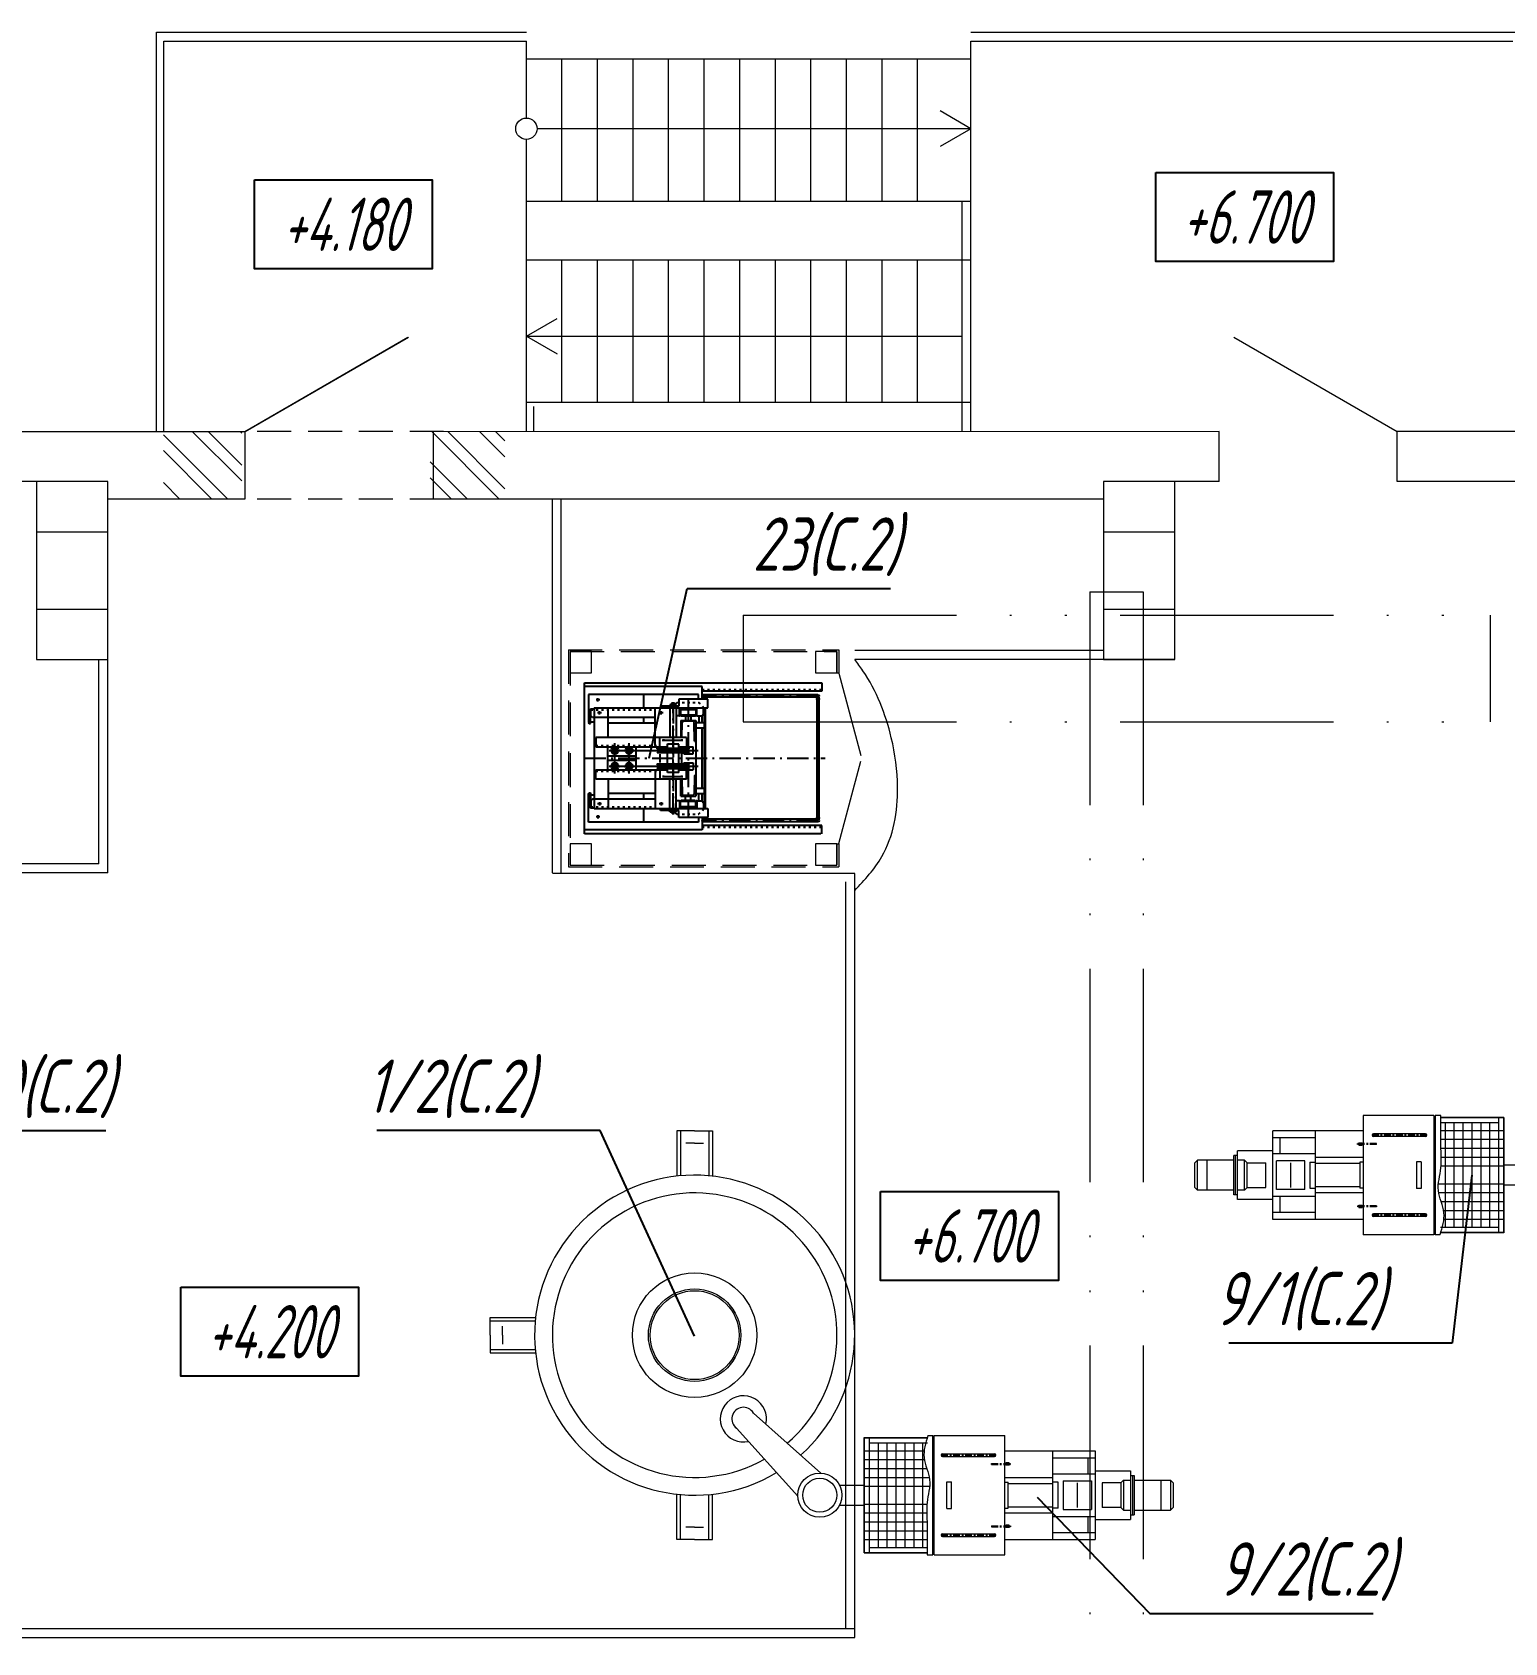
# Model space of a CAD drawing. Header units: millimetres. Extents: x -14296 to 10264, y -13087 to -5602.
# Drawn here: x -1601.6 to -1518.8, y -12897.2 to -12806.6 of the extents above; entities that cross this region are included whole.
import ezdxf
from ezdxf import colors
from ezdxf.entities.mleader import LeaderData, LeaderLine
from ezdxf.math import Vec2, Vec3

# ---------------------------------------------------------------- set-up
doc = ezdxf.new("R2010")
doc.units = ezdxf.units.MM
for name, pattern in [('ACAD_ISO03W100', [30, 12, -18]), ('ACAD_ISO10W100', [18, 12, -3, 0, -3]), ('ACAD_ISO12W100', [21, 12, -3, 0, -3, 0, -3]), ('CENTER2', [1.125, 0.75, -0.125, 0.125, -0.125]), ('HIDDEN', [9.525, 6.35, -3.175]), ('HIDDEN2', [4.7625, 3.175, -1.5875])]:
    doc.linetypes.add(name, pattern=pattern)
for name, color, linetype, lineweight in [('1', 4, 'Continuous', 15), ('Линия выноска', 137, 'Continuous', 25), ('Рамка тонкая', 5, 'Continuous', 25), ('Строительный', 251, 'Continuous', 13), ('Текст', 7, 'Continuous', 20), ('Технологическое', 156, 'Continuous', 18)]:
    doc.layers.add(name, color=color, linetype=linetype, lineweight=lineweight)
doc.layers.add('ТХ', color=7, linetype='Continuous')
doc.styles.add('Simplex', font='simplex.shx', dxfattribs={"width": 0.7, "oblique": 15})
doc.linetypes.add('зигзаг', pattern='A,0.00254,-5.08,[131,ltypeshp.shx,S=5.08,R=0,X=-5.08,Y=0],-10.16,[131,ltypeshp.shx,S=5.08,R=180,X=5.08,Y=0],-5.08', length=20.32254)
doc.linetypes.add('ограждение1', pattern='A,0.25,-0.1,[133,ltypeshp.shx,S=0.1,R=0,X=-0.1,Y=0],-0.1,1', length=1.45)

# ---------------------------------------------------------------- blocks, each defined once
blk = doc.blocks.new('A$C20C63205')
at = {"layer": 'ТХ', "color": 3, "ltscale": 0.6}
for p, q in [((-20.826, 8.76), (-20.826, 8.3)), ((-20.826, 8.3), (-14.095, 8.3)), ((-20.772, 8.76), (-7.484, 8.76)), ((-14.095, 7.842), (-14.095, 8.548)), ((-14.095, 8.548), (-7.484, 8.548)), ((-7.484, 8.76), (-7.484, 0.275)), ((-20.684, 7.862), (-20.684, 1.172)), ((-20.614, 8.087), (-14.166, 8.087)), ((-20.614, 7.947), (-14.166, 7.947)), ((-20.543, 1.172), (-20.543, 7.862)), ((-14.429, 7.842), (-12.785, 7.842)), ((-14.429, 7.347), (-14.429, 7.842)), ((-8.031, 7.347), (-14.429, 7.347)), ((-14.288, 7.347), (-14.288, 1.687)), ((-14.236, 7.347), (-14.236, 1.687)), ((-14.182, 7.013), (-14.182, 7.347)), ((-13.895, 7.842), (-13.895, 8.104)), ((-13.895, 8.104), (-7.713, 8.104)), ((-13.797, 6.908), (-13.797, 7.347)), ((-13.709, 7.295), (-13.741, 7.241)), ((-13.709, 7.295), (-12.921, 7.295)), ((-13.527, 7.241), (-13.527, 7.295)), ((-13.103, 7.241), (-13.103, 7.295)), ((-12.921, 7.295), (-12.89, 7.241)), ((-12.833, 6.908), (-12.833, 7.347)), ((-12.785, 7.842), (-12.785, 7.453)), ((-12.785, 7.453), (-11.76, 7.453)), ((-12.576, 7.518), (-12.688, 7.658)), ((-12.643, 7.453), (-12.643, 7.518)), ((-12.643, 7.518), (-12.293, 7.518)), ((-12.643, 7.347), (-12.643, 5.684)), ((-12.576, 7.591), (-12.361, 7.591)), ((-12.576, 7.591), (-12.576, 7.518)), ((-12.361, 7.591), (-12.361, 7.518)), ((-12.293, 7.518), (-12.293, 7.453)), ((-12.293, 7.347), (-12.293, 5.684)), ((-11.76, 7.453), (-11.76, 7.347)), ((-11.463, 5.241), (-11.463, 7.347)), ((-10.804, 7.347), (-10.804, 8.104)), ((-8.827, 5.684), (-8.827, 7.347)), ((-8.359, 7.803), (-8.142, 7.803)), ((-8.353, 7.803), (-8.135, 7.803)), ((-8.244, 7.721), (-8.244, 7.91)), ((-8.244, 7.709), (-8.244, 7.897)), ((-8.031, 1.687), (-8.031, 7.347)), ((-7.819, 7.307), (-8.031, 7.307)), ((-7.819, 6.467), (-7.819, 7.307)), ((-7.751, 7.256), (-7.819, 7.256)), ((-7.751, 6.467), (-7.751, 7.256)), ((-7.713, 8.104), (-7.713, 6.533)), ((-14.236, 6.514), (-13.739, 6.514)), ((-14.077, 6.908), (-14.182, 7.013)), ((-14.077, 6.514), (-14.077, 6.908)), ((-13.797, 6.908), (-14.077, 6.908)), ((-13.914, 6.908), (-13.914, 6.514)), ((-13.797, 6.908), (-13.758, 6.908)), ((-13.758, 6.908), (-13.741, 6.941)), ((-13.741, 7.241), (-13.741, 6.941)), ((-13.741, 7.241), (-12.89, 7.241)), ((-13.709, 6.887), (-13.741, 6.941)), ((-13.741, 6.941), (-12.89, 6.941)), ((-13.739, 2.396), (-13.739, 6.639)), ((-12.911, 6.639), (-13.739, 6.639)), ((-13.709, 6.887), (-12.921, 6.887)), ((-13.672, 5.478), (-13.649, 6.54)), ((-13.649, 6.54), (-13.597, 6.604)), ((-13.597, 6.604), (-13.033, 6.604)), ((-13.458, 6.887), (-13.458, 6.639)), ((-13.173, 6.887), (-13.173, 6.639)), ((-12.982, 6.54), (-13.033, 6.604)), ((-12.963, 5.684), (-12.982, 6.54)), ((-12.921, 6.887), (-12.89, 6.941)), ((-12.911, 6.639), (-12.911, 5.684)), ((-12.89, 7.241), (-12.89, 6.941)), ((-12.873, 6.908), (-12.89, 6.941)), ((-12.833, 6.908), (-12.873, 6.908)), ((-12.833, 6.908), (-12.643, 6.908)), ((-11.902, 7.068), (-11.685, 7.068)), ((-11.793, 6.974), (-11.793, 7.163)), ((-11.463, 6.815), (-7.937, 6.815)), ((-11.463, 6.497), (-8.827, 6.497)), ((-10.804, 6.497), (-10.804, 6.815)), ((-8.443, 7.077), (-8.225, 7.077)), ((-8.334, 6.983), (-8.334, 7.171)), ((-7.819, 6.562), (-8.031, 6.562)), ((-7.937, 6.815), (-7.836, 6.915)), ((-7.836, 6.915), (-7.836, 7.238)), ((-7.751, 6.467), (-7.819, 6.467)), ((-7.713, 6.533), (-7.751, 6.467)), ((-14.236, 6.213), (-13.739, 6.213)), ((-14.077, 2.821), (-14.077, 6.213)), ((-13.672, 5.478), (-13.739, 5.46)), ((-13.228, 5.684), (-8.119, 5.684)), ((-13.228, 5.684), (-13.228, 5.17)), ((-11.878, 5.541), (-13.026, 5.541)), ((-12.965, 5.602), (-12.965, 5.48)), ((-11.937, 5.602), (-11.937, 5.48)), ((-11.727, 5.17), (-11.727, 5.684)), ((-8.119, 5.684), (-8.119, 5.17)), ((-8.883, 4.962), (-13.871, 4.962)), ((-13.596, 4.763), (-13.596, 5.161)), ((-13.068, 5.161), (-13.596, 5.161)), ((-13.068, 4.763), (-13.596, 4.763)), ((-11.567, 5.088), (-13.369, 5.088)), ((-13.369, 5.052), (-13.369, 5.088)), ((-13.271, 5.026), (-13.369, 5.052)), ((-13.271, 4.897), (-13.369, 4.871)), ((-13.369, 4.871), (-13.369, 4.836)), ((-11.567, 4.836), (-13.369, 4.836)), ((-11.665, 5.026), (-13.271, 5.026)), ((-13.271, 5.026), (-13.271, 4.897)), ((-11.665, 4.897), (-13.271, 4.897)), ((-12.786, 5.17), (-13.228, 5.17)), ((-13.068, 5.161), (-13.068, 5.088)), ((-13.068, 4.763), (-13.068, 4.836)), ((-12.963, 4.836), (-12.963, 4.199)), ((-12.786, 5.31), (-12.15, 5.31)), ((-12.786, 5.31), (-12.786, 5.088)), ((-12.786, 4.836), (-12.786, 4.199)), ((-12.15, 5.31), (-12.15, 5.088)), ((-11.727, 5.17), (-12.15, 5.17)), ((-12.15, 4.836), (-12.15, 4.199)), ((-8.119, 5.17), (-11.727, 5.17)), ((-11.727, 4.287), (-11.727, 4.747)), ((-11.665, 5.026), (-11.567, 5.052)), ((-11.665, 5.026), (-11.665, 4.897)), ((-11.665, 4.897), (-11.567, 4.871)), ((-11.567, 5.052), (-11.567, 5.088)), ((-11.567, 4.871), (-11.567, 4.836)), ((-10.399, 5.17), (-10.399, 3.864)), ((-10.399, 4.641), (-8.775, 4.641)), ((-10.158, 4.962), (-10.073, 5.106)), ((-10.073, 4.818), (-10.158, 4.962)), ((-10.073, 5.106), (-9.913, 5.106)), ((-9.913, 4.818), (-10.073, 4.818)), ((-9.993, 5.371), (-9.993, 3.663)), ((-9.913, 5.106), (-9.827, 4.956)), ((-9.827, 4.956), (-9.913, 4.818)), ((-9.358, 4.962), (-9.273, 5.106)), ((-9.273, 4.818), (-9.358, 4.962)), ((-9.273, 5.106), (-9.113, 5.106)), ((-9.113, 4.818), (-9.273, 4.818)), ((-9.193, 5.371), (-9.193, 3.663)), ((-9.113, 5.106), (-9.027, 4.956)), ((-9.027, 4.956), (-9.113, 4.818)), ((-8.775, 3.864), (-8.775, 5.17)), ((-8.883, 4.072), (-13.871, 4.072)), ((-13.068, 4.271), (-13.596, 4.271)), ((-13.596, 4.271), (-13.596, 3.874)), ((-13.068, 3.874), (-13.596, 3.874)), ((-11.567, 4.199), (-13.369, 4.199)), ((-13.369, 4.163), (-13.369, 4.199)), ((-13.271, 4.137), (-13.369, 4.163)), ((-13.271, 4.008), (-13.369, 3.982)), ((-13.369, 3.982), (-13.369, 3.946)), ((-11.567, 3.946), (-13.369, 3.946)), ((-11.665, 4.137), (-13.271, 4.137)), ((-13.271, 4.008), (-13.271, 4.137)), ((-11.665, 4.008), (-13.271, 4.008)), ((-12.786, 3.864), (-13.228, 3.864)), ((-13.228, 3.35), (-13.228, 3.864)), ((-13.068, 4.271), (-13.068, 4.199)), ((-13.068, 3.874), (-13.068, 3.946)), ((-12.786, 3.946), (-12.786, 3.724)), ((-12.786, 3.724), (-12.15, 3.724)), ((-12.15, 3.946), (-12.15, 3.696)), ((-11.727, 3.864), (-12.15, 3.864)), ((-8.119, 3.864), (-11.727, 3.864)), ((-11.727, 3.864), (-11.727, 3.35)), ((-11.665, 4.137), (-11.567, 4.163)), ((-11.665, 4.008), (-11.665, 4.137)), ((-11.665, 4.008), (-11.567, 3.982)), ((-11.567, 4.163), (-11.567, 4.199)), ((-11.567, 3.982), (-11.567, 3.946)), ((-11.463, 3.793), (-11.463, 1.687)), ((-10.399, 4.394), (-8.775, 4.394)), ((-10.158, 4.072), (-10.073, 4.216)), ((-10.073, 3.928), (-10.158, 4.072)), ((-10.073, 4.216), (-9.913, 4.216)), ((-9.913, 3.928), (-10.073, 3.928)), ((-9.913, 4.216), (-9.827, 4.067)), ((-9.827, 4.067), (-9.913, 3.928)), ((-9.358, 4.072), (-9.273, 4.216)), ((-9.273, 3.928), (-9.358, 4.072)), ((-9.273, 4.216), (-9.113, 4.216)), ((-9.113, 3.928), (-9.273, 3.928)), ((-9.113, 4.216), (-9.027, 4.067)), ((-9.027, 4.067), (-9.113, 3.928)), ((-8.119, 3.35), (-8.119, 3.864)), ((-14.236, 2.821), (-13.739, 2.821)), ((-13.672, 3.556), (-13.739, 3.574)), ((-13.672, 3.556), (-13.649, 2.494)), ((-13.228, 3.35), (-8.119, 3.35)), ((-11.861, 3.493), (-13.02, 3.493)), ((-12.963, 3.35), (-12.982, 2.494)), ((-12.965, 3.432), (-12.965, 3.554)), ((-12.911, 2.396), (-12.911, 3.35)), ((-12.643, 1.687), (-12.643, 3.35)), ((-12.293, 1.687), (-12.293, 3.35)), ((-11.937, 3.432), (-11.937, 3.554)), ((-8.827, 3.35), (-8.827, 1.687)), ((-14.236, 2.52), (-13.739, 2.52)), ((-14.077, 2.126), (-14.182, 2.021)), ((-14.182, 2.021), (-14.182, 1.687)), ((-14.077, 2.126), (-14.077, 2.52)), ((-13.797, 2.126), (-14.077, 2.126)), ((-13.914, 2.126), (-13.914, 2.52)), ((-13.797, 2.126), (-13.797, 1.687)), ((-13.797, 2.126), (-13.758, 2.126)), ((-13.758, 2.126), (-13.741, 2.093)), ((-13.709, 2.147), (-13.741, 2.093)), ((-13.741, 1.793), (-13.741, 2.093)), ((-13.741, 2.093), (-12.89, 2.093)), ((-12.911, 2.396), (-13.739, 2.396)), ((-13.709, 2.147), (-12.921, 2.147)), ((-13.649, 2.494), (-13.597, 2.43)), ((-13.597, 2.43), (-13.033, 2.43)), ((-13.458, 2.147), (-13.458, 2.396)), ((-13.173, 2.147), (-13.173, 2.396)), ((-12.982, 2.494), (-13.033, 2.43)), ((-12.921, 2.147), (-12.89, 2.093)), ((-12.873, 2.126), (-12.89, 2.093)), ((-12.89, 1.793), (-12.89, 2.093)), ((-12.833, 2.126), (-12.873, 2.126)), ((-12.833, 2.126), (-12.833, 1.687)), ((-12.833, 2.126), (-12.643, 2.126)), ((-11.902, 1.966), (-11.685, 1.966)), ((-11.793, 2.06), (-11.793, 1.872)), ((-11.463, 2.537), (-8.827, 2.537)), ((-11.463, 2.22), (-7.937, 2.22)), ((-10.804, 2.22), (-10.804, 2.537)), ((-8.443, 1.957), (-8.225, 1.957)), ((-8.334, 2.051), (-8.334, 1.863)), ((-7.819, 2.472), (-8.031, 2.472)), ((-7.937, 2.22), (-7.836, 2.119)), ((-7.836, 2.119), (-7.836, 1.796)), ((-7.751, 2.567), (-7.819, 2.567)), ((-7.819, 2.567), (-7.819, 1.727)), ((-7.713, 2.501), (-7.751, 2.567)), ((-7.751, 2.567), (-7.751, 1.778)), ((-7.713, 0.93), (-7.713, 2.501)), ((-20.614, 1.087), (-14.166, 1.087)), ((-20.614, 0.947), (-14.166, 0.947)), ((-8.031, 1.687), (-14.429, 1.687)), ((-14.429, 1.687), (-14.429, 1.192)), ((-14.429, 1.192), (-12.785, 1.192)), ((-14.095, 1.192), (-14.095, 0.487)), ((-13.895, 1.192), (-13.895, 0.93)), ((-13.895, 0.93), (-7.713, 0.93)), ((-13.709, 1.739), (-13.741, 1.793)), ((-13.741, 1.793), (-12.89, 1.793)), ((-13.709, 1.739), (-12.921, 1.739)), ((-13.527, 1.793), (-13.527, 1.739)), ((-13.103, 1.793), (-13.103, 1.739)), ((-12.921, 1.739), (-12.89, 1.793)), ((-12.785, 1.192), (-12.785, 1.581)), ((-12.785, 1.581), (-11.76, 1.581)), ((-12.576, 1.516), (-12.688, 1.376)), ((-12.643, 1.581), (-12.643, 1.516)), ((-12.643, 1.516), (-12.293, 1.516)), ((-12.576, 1.443), (-12.576, 1.516)), ((-12.576, 1.443), (-12.361, 1.443)), ((-12.361, 1.443), (-12.361, 1.516)), ((-12.293, 1.516), (-12.293, 1.581)), ((-11.76, 1.581), (-11.76, 1.687)), ((-10.804, 0.93), (-10.804, 1.687)), ((-8.353, 1.231), (-8.135, 1.231)), ((-8.244, 1.325), (-8.244, 1.137)), ((-7.819, 1.727), (-8.031, 1.727)), ((-7.751, 1.778), (-7.819, 1.778)), ((-20.826, 0.275), (-20.826, 0.734)), ((-20.826, 0.734), (-14.095, 0.734)), ((-7.484, 0.275), (-20.826, 0.275)), ((-14.095, 0.487), (-7.484, 0.487))]:
    blk.add_line(p, q, dxfattribs=at)
at = {"layer": 'ТХ', "color": 3, "linetype": 'ACAD_ISO03W100', "ltscale": 0.01}
for p, q in [((-14.095, 8.388), (-20.826, 8.388)), ((-13.904, 7.658), (-14.215, 7.347)), ((-12.688, 7.658), (-13.904, 7.658)), ((-7.836, 7.238), (-11.463, 7.238)), ((-8.119, 5.241), (-11.727, 5.241)), ((-8.119, 3.793), (-11.727, 3.793)), ((-13.904, 1.376), (-14.215, 1.687)), ((-12.688, 1.376), (-13.904, 1.376)), ((-7.836, 1.796), (-11.463, 1.796)), ((-14.095, 0.646), (-20.826, 0.646))]:
    blk.add_line(p, q, dxfattribs=at)
at = {"layer": 'ТХ', "color": 3, "linetype": 'ACAD_ISO10W100', "ltscale": 0.1}
for p, q in [((-20.614, 1.017), (-20.614, 8.017)), ((-20.614, 8.017), (-14.166, 8.017)), ((-13.315, 1.146), (-13.315, 7.888)), ((-12.468, 1.358), (-12.468, 7.676)), ((-12.468, 7.676), (-12.468, 1.358)), ((-7.484, 4.517), (-21.014, 4.517)), ((-20.614, 1.017), (-14.166, 1.017))]:
    blk.add_line(p, q, dxfattribs=at)
at = {"layer": 'ТХ', "color": 3, "ltscale": 0.6}
for centre, radius in [((-20.614, 8.017), 0.0701), ((-20.614, 7.862), 0.0701), ((-14.165, 8.017), 0.0701), ((-13.315, 4.962), 0.0439), ((-9.993, 4.962), 0.201), ((-9.993, 4.962), 0.0936), ((-9.193, 4.962), 0.201), ((-9.193, 4.962), 0.0936), ((-13.315, 4.072), 0.0439), ((-9.993, 4.072), 0.201), ((-9.993, 4.072), 0.0936), ((-9.193, 4.072), 0.201), ((-9.193, 4.072), 0.0936), ((-20.614, 1.172), 0.0701), ((-20.614, 1.017), 0.0701), ((-14.165, 1.017), 0.0701)]:
    blk.add_circle(centre, radius, dxfattribs=at)
blk = doc.blocks.new('A$C4ED054CB')
at = {"layer": '1', "color": 3}
for p, q in [((0, 0), (1.2, 0)), ((0, -1.2), (0, 0)), ((1.2, 0), (1.2, -1.2)), ((1.2, -1.2), (0, -1.2))]:
    blk.add_line(p, q, dxfattribs=at)
blk = doc.blocks.new('_None')

msp = doc.modelspace()

# ---------------------------------------------------------------- hatches: boundary and pattern name
at = {"layer": 'Строительный'}
h = msp.add_hatch(dxfattribs=at)
h.set_pattern_fill('ANSI32', color=256, scale=0.2, angle=-90)
h.set_pattern_definition([(315, (-1934.3526, -12723.4466), (1.347038, 1.347038), []), (315, (-1934.3526, -12724.3446), (1.347038, 1.347038), [])])
h.paths.add_polyline_path([(-1574.97709, -12832.85382), (-1574.97709, -12829.05382), (-1579.17781, -12829.05382), (-1579.17781, -12832.85382)])
h.paths.add_polyline_path([(-1589.77781, -12832.85382), (-1589.77781, -12829.05382), (-1594.17781, -12829.05382), (-1594.17781, -12832.85382)])

# ---------------------------------------------------------------- linework, layer by layer
at = {"layer": 'Рамка тонкая'}
for points in [[(-1538.3748, -12814.493), (-1528.3748, -12814.493), (-1528.3748, -12819.493), (-1538.3748, -12819.493)], [(-1589.05803, -12814.9043), (-1579.05803, -12814.9043), (-1579.05803, -12819.9043), (-1589.05803, -12819.9043)], [(-1553.85187, -12871.7961), (-1543.85187, -12871.7961), (-1543.85187, -12876.7961), (-1553.85187, -12876.7961)], [(-1593.20069, -12877.18196), (-1583.20069, -12877.18196), (-1583.20069, -12882.18196), (-1593.20069, -12882.18196)]]:
    msp.add_lwpolyline(points, close=True, dxfattribs=at)
at = {"layer": 'Строительный', "linetype": 'ограждение1', "ltscale": 3}
for p, q in [((-1594.56457, -12829.07681), (-1594.56457, -12806.60012)), ((-1594.56457, -12806.60012), (-1573.76883, -12806.60012)), ((-1548.76883, -12806.60012), (-1517.80741, -12806.60012)), ((-1549.26883, -12829.07681), (-1549.26883, -12816.10012)), ((-1571.80741, -12853.87681), (-1571.80741, -12832.87681)), ((-1597.80741, -12853.37681), (-1597.80741, -12841.87681)), ((-1541.30741, -12841.37681), (-1555.30741, -12841.37681)), ((-1597.80741, -12853.37681), (-1779.40741, -12853.37681)), ((-1555.80741, -12896.37681), (-1555.80741, -12854.37681)), ((-1718.80741, -12896.37681), (-1555.30741, -12896.37681))]:
    msp.add_line(p, q, dxfattribs=at)
at = {"layer": 'Строительный', "ltscale": 0.3}
for p, q in [((-1594.16457, -12807.10012), (-1573.76883, -12807.10012)), ((-1594.16457, -12829.07681), (-1594.16457, -12807.10012)), ((-1573.76883, -12811.42913), (-1573.76883, -12807.10012)), ((-1548.76883, -12807.10012), (-1518.30741, -12807.10012)), ((-1548.76883, -12829.07681), (-1548.76883, -12807.10012)), ((-1573.76883, -12808.10012), (-1548.76883, -12808.10012)), ((-1571.76883, -12816.10012), (-1571.76883, -12808.10012)), ((-1569.76883, -12816.10012), (-1569.76883, -12808.10012)), ((-1567.76883, -12816.10012), (-1567.76883, -12808.10012)), ((-1565.76883, -12816.10012), (-1565.76883, -12808.10012)), ((-1563.76883, -12816.10012), (-1563.76883, -12808.10012)), ((-1561.76883, -12816.10012), (-1561.76883, -12808.10012)), ((-1559.76883, -12816.10012), (-1559.76883, -12808.10012)), ((-1557.76883, -12816.10012), (-1557.76883, -12808.10012)), ((-1555.76883, -12816.10012), (-1555.76883, -12808.10012)), ((-1553.76883, -12816.10012), (-1553.76883, -12808.10012)), ((-1551.76883, -12816.10012), (-1551.76883, -12808.10012)), ((-1573.76883, -12829.07681), (-1573.76883, -12812.62913)), ((-1573.76883, -12816.10012), (-1548.76883, -12816.10012)), ((-1548.76883, -12819.41871), (-1573.76883, -12819.41871)), ((-1571.76883, -12827.41871), (-1571.76883, -12819.41871)), ((-1569.76883, -12827.41871), (-1569.76883, -12819.41871)), ((-1567.76883, -12827.41871), (-1567.76883, -12819.41871)), ((-1565.76883, -12827.41871), (-1565.76883, -12819.41871)), ((-1563.76883, -12827.41871), (-1563.76883, -12819.41871)), ((-1561.76883, -12827.41871), (-1561.76883, -12819.41871)), ((-1559.76883, -12827.41871), (-1559.76883, -12819.41871)), ((-1557.76883, -12827.41871), (-1557.76883, -12819.41871)), ((-1555.76883, -12827.41871), (-1555.76883, -12819.41871)), ((-1553.76883, -12827.41871), (-1553.76883, -12819.41871)), ((-1551.76883, -12827.41871), (-1551.76883, -12819.41871)), ((-1548.79565, -12827.41871), (-1573.79565, -12827.41871)), ((-1597.30741, -12853.87681), (-1597.30741, -12831.87681)), ((-1572.30741, -12853.87681), (-1572.30741, -12832.87681)), ((-1537.30741, -12841.87681), (-1555.30741, -12841.87681)), ((-1537.30741, -12841.87681), (-1555.30741, -12841.87681)), ((-1597.30741, -12853.87681), (-1721.30741, -12853.87681)), ((-1555.30741, -12853.91253), (-1572.30741, -12853.91253)), ((-1555.80741, -12853.91253), (-1572.30741, -12853.91253)), ((-1555.30741, -12896.87681), (-1555.30741, -12853.91253)), ((-1719.30741, -12896.87681), (-1555.30741, -12896.87681))]:
    msp.add_line(p, q, dxfattribs=at)
at = {"layer": 'Строительный'}
for p, q in [((-1548.76883, -12812.02913), (-1550.50088, -12811.02913)), ((-1548.76883, -12812.02913), (-1550.50088, -12813.02913)), ((-1573.76883, -12823.69243), (-1572.03678, -12822.69243)), ((-1580.42658, -12823.77681), (-1589.60645, -12829.07681)), ((-1580.40089, -12823.76534), (-1589.58076, -12829.06534)), ((-1573.76883, -12823.69243), (-1549.26883, -12823.69243)), ((-1573.76883, -12823.69243), (-1572.03678, -12824.69243)), ((-1524.80741, -12829.07681), (-1533.98728, -12823.77681)), ((-1573.36883, -12827.6424), (-1573.36883, -12829.07681)), ((-1589.60645, -12829.06534), (-1719.30741, -12829.07681)), ((-1589.60645, -12829.06534), (-1589.60645, -12832.86534)), ((-1534.80741, -12829.0611), (-1579.00645, -12829.06534)), ((-1579.00645, -12829.06534), (-1579.00645, -12832.86534)), ((-1454.80067, -12829.05343), (-1524.80741, -12829.06014)), ((-1597.30741, -12831.87681), (-1719.30741, -12831.87681)), ((-1597.30741, -12831.87681), (-1601.30741, -12831.87681)), ((-1601.30741, -12831.87681), (-1601.30741, -12841.87681)), ((-1597.30741, -12841.87681), (-1597.30741, -12831.87681)), ((-1537.30741, -12831.87681), (-1541.30741, -12831.87681)), ((-1541.30741, -12831.87681), (-1541.30741, -12841.87681)), ((-1534.80741, -12831.87681), (-1539.30741, -12831.87681)), ((-1537.30741, -12841.87681), (-1537.30741, -12831.87681)), ((-1477.30741, -12831.87681), (-1524.80741, -12831.87681)), ((-1589.60645, -12832.86534), (-1597.30741, -12832.86602)), ((-1541.30741, -12832.86173), (-1579.00645, -12832.86534)), ((-1601.30741, -12834.70264), (-1597.30741, -12834.70264)), ((-1541.30741, -12834.70264), (-1537.30741, -12834.70264)), ((-1601.30741, -12839.05098), (-1597.30741, -12839.05098)), ((-1541.30741, -12839.05098), (-1537.30741, -12839.05098)), ((-1601.30741, -12841.87681), (-1597.30741, -12841.87681)), ((-1541.30741, -12841.87681), (-1537.30741, -12841.87681)), ((-1556.30741, -12842.63548), (-1556.20741, -12842.63548)), ((-1556.30741, -12842.63548), (-1556.20741, -12842.63548)), ((-1556.20689, -12842.6394), (-1554.96456, -12847.27585)), ((-1556.20689, -12842.6394), (-1554.96456, -12847.27585)), ((-1556.20689, -12852.23156), (-1554.96456, -12847.59512)), ((-1556.20689, -12852.23156), (-1554.96456, -12847.59512)), ((-1556.30741, -12852.23548), (-1556.20741, -12852.23548)), ((-1556.30741, -12852.23548), (-1556.20741, -12852.23548))]:
    msp.add_line(p, q, dxfattribs=at)
at = {"layer": 'Строительный', "ltscale": 100}
for p, q in [((-1548.76883, -12812.02913), (-1573.16883, -12812.02913)), ((-1534.80741, -12831.87681), (-1534.80741, -12829.0611)), ((-1524.80741, -12831.87681), (-1524.80741, -12829.06014))]:
    msp.add_line(p, q, dxfattribs=at)
at = {"layer": 'Строительный', "linetype": 'HIDDEN2', "ltscale": 0.6}
for p, q in [((-1578.42115, -12829.05382), (-1589.58076, -12829.05382)), ((-1578.42115, -12832.85382), (-1589.58076, -12832.85387))]:
    msp.add_line(p, q, dxfattribs=at)
at = {"layer": 'Строительный', "color": 4}
for p, q in [((-1542.08248, -12838.06525), (-1539.08248, -12838.06525)), ((-1561.58248, -12839.37681), (-1561.58248, -12845.37681)), ((-1519.58248, -12839.37681), (-1519.58248, -12845.37681))]:
    msp.add_line(p, q, dxfattribs=at)
at = {"layer": 'Строительный', "color": 4, "linetype": 'ACAD_ISO12W100'}
for p, q in [((-1542.08248, -12838.06525), (-1542.08248, -12998.37681)), ((-1539.08248, -12838.06525), (-1539.08248, -12998.37681)), ((-1561.58248, -12839.37681), (-1519.58248, -12839.37681)), ((-1561.58248, -12845.37681), (-1519.58248, -12845.37681))]:
    msp.add_line(p, q, dxfattribs=at)
at = {"layer": 'Строительный', "linetype": 'HIDDEN', "ltscale": 0.3}
for p, q in [((-1571.40741, -12841.33548), (-1556.20741, -12841.33548)), ((-1571.40741, -12841.33548), (-1571.40741, -12853.53548)), ((-1571.40741, -12841.33548), (-1556.20741, -12841.33548)), ((-1571.40741, -12841.33548), (-1571.40741, -12853.53548)), ((-1571.30741, -12841.43548), (-1556.30741, -12841.43548)), ((-1571.30741, -12841.43548), (-1571.30741, -12853.43548)), ((-1571.30741, -12841.43548), (-1556.30741, -12841.43548)), ((-1571.30741, -12841.43548), (-1571.30741, -12853.43548)), ((-1556.30741, -12841.43548), (-1556.30741, -12842.63548)), ((-1556.30741, -12841.43548), (-1556.30741, -12842.63548)), ((-1556.20741, -12841.33548), (-1556.20741, -12842.63548)), ((-1556.20741, -12841.33548), (-1556.20741, -12842.63548)), ((-1556.30741, -12852.23548), (-1556.30741, -12853.43548)), ((-1556.30741, -12852.23548), (-1556.30741, -12853.43548)), ((-1556.20741, -12852.23548), (-1556.20741, -12853.53548)), ((-1556.20741, -12852.23548), (-1556.20741, -12853.53548)), ((-1571.40741, -12853.53548), (-1556.20741, -12853.53548)), ((-1571.40741, -12853.53548), (-1556.20741, -12853.53548)), ((-1571.30741, -12853.43548), (-1556.30741, -12853.43548)), ((-1571.30741, -12853.43548), (-1556.30741, -12853.43548))]:
    msp.add_line(p, q, dxfattribs=at)
at = {"layer": 'Строительный'}
msp.add_circle((-1573.76883, -12812.02913), 0.6, dxfattribs=at)
at = {"layer": 'Строительный', "linetype": 'зигзаг', "ltscale": 0.03}
msp.add_spline([(-1555.30741, -12854.87681), (-1553.7816, -12852.96619), (-1552.89441, -12849.06744), (-1553.24915, -12846.27648), (-1554.84517, -12842.51062), (-1555.30741, -12841.87681)], degree=3, dxfattribs=at)
msp.add_spline([(-1555.30741, -12854.87681), (-1553.7816, -12852.96619), (-1552.89441, -12849.06744), (-1553.24915, -12846.27648), (-1554.84517, -12842.51062), (-1555.30741, -12841.87681)], degree=3, dxfattribs=at)
at = {"layer": 'Технологическое'}
for p, q in [((-1522.74741, -12867.52681), (-1526.70741, -12867.52681)), ((-1526.70741, -12867.52681), (-1526.70741, -12872.59681)), ((-1522.74741, -12867.52681), (-1522.74741, -12874.22681)), ((-1522.34414, -12867.52681), (-1522.66741, -12867.52681)), ((-1522.66741, -12867.52681), (-1522.66741, -12874.22681)), ((-1518.80741, -12867.62681), (-1522.3438, -12867.62681)), ((-1518.80741, -12867.64681), (-1522.3438, -12867.64681)), ((-1519.10741, -12867.92681), (-1522.3438, -12867.92681)), ((-1522.10741, -12867.92681), (-1522.10741, -12873.82681)), ((-1521.60741, -12867.92681), (-1521.60741, -12873.82681)), ((-1521.10741, -12867.92681), (-1521.10741, -12873.82681)), ((-1520.60741, -12867.92681), (-1520.60741, -12873.82681)), ((-1520.10741, -12867.92681), (-1520.10741, -12873.82681)), ((-1519.60741, -12867.92681), (-1519.60741, -12873.82681)), ((-1519.10741, -12867.62681), (-1519.10741, -12874.12681)), ((-1518.82741, -12867.62681), (-1518.82741, -12874.12681)), ((-1518.80741, -12867.62681), (-1518.80741, -12874.12681)), ((-1526.70741, -12868.37681), (-1531.78741, -12868.37681)), ((-1531.78741, -12873.37681), (-1531.78741, -12868.37681)), ((-1529.40741, -12868.77681), (-1531.78741, -12868.77681)), ((-1531.38741, -12869.67528), (-1531.38741, -12868.77681)), ((-1529.40741, -12868.37681), (-1529.40741, -12873.37681)), ((-1527.03448, -12869.15681), (-1527.03448, -12869.09681)), ((-1526.96691, -12869.09681), (-1526.96691, -12869.06029)), ((-1526.96691, -12869.06029), (-1526.77794, -12869.06029)), ((-1526.77794, -12869.06029), (-1526.77794, -12869.09681)), ((-1523.20792, -12868.55681), (-1526.13741, -12868.55681)), ((-1523.20792, -12868.69681), (-1526.13741, -12868.69681)), ((-1525.95741, -12869.15681), (-1525.95741, -12869.09681)), ((-1518.80741, -12868.37681), (-1522.33453, -12868.37681)), ((-1518.80741, -12868.87681), (-1522.33453, -12868.87681)), ((-1536.18741, -12870.17681), (-1536.03741, -12870.02681)), ((-1533.98741, -12870.02681), (-1536.03741, -12870.02681)), ((-1536.03741, -12871.72681), (-1536.03741, -12870.02681)), ((-1535.48741, -12871.72681), (-1535.48741, -12870.02681)), ((-1533.98741, -12871.97681), (-1533.98741, -12869.77681)), ((-1533.78741, -12869.77681), (-1533.98741, -12869.77681)), ((-1533.88741, -12871.97681), (-1533.88741, -12869.77681)), ((-1533.78741, -12872.24546), (-1533.78741, -12869.50816)), ((-1531.78741, -12869.50816), (-1533.78741, -12869.50816)), ((-1533.78741, -12871.97681), (-1533.78741, -12869.77681)), ((-1533.38741, -12870.02681), (-1533.78741, -12870.02681)), ((-1533.38741, -12871.72681), (-1533.38741, -12870.02681)), ((-1533.38741, -12870.02681), (-1533.23741, -12870.17681)), ((-1529.40741, -12869.67528), (-1531.78741, -12869.67528)), ((-1526.70741, -12869.87681), (-1529.40741, -12869.87681)), ((-1526.96691, -12869.15681), (-1526.96691, -12869.19333)), ((-1526.96691, -12869.19333), (-1526.77794, -12869.19333)), ((-1526.77794, -12869.19333), (-1526.77794, -12869.15681)), ((-1518.80741, -12869.37681), (-1522.33453, -12869.37681)), ((-1518.80741, -12869.87681), (-1522.33453, -12869.87681)), ((-1536.18741, -12871.57681), (-1536.18741, -12870.17681)), ((-1533.23741, -12871.57681), (-1533.23741, -12870.17681)), ((-1533.23741, -12870.17681), (-1532.18741, -12870.17681)), ((-1532.18741, -12871.57681), (-1532.18741, -12870.17681)), ((-1529.98741, -12870.07681), (-1531.58741, -12870.07681)), ((-1531.58741, -12871.67681), (-1531.58741, -12870.07681)), ((-1530.78741, -12871.57681), (-1530.78741, -12870.17681)), ((-1529.98741, -12871.67681), (-1529.98741, -12870.07681)), ((-1529.70741, -12870.1478), (-1529.70741, -12871.60582)), ((-1529.70741, -12870.1478), (-1529.40741, -12870.1478)), ((-1526.90741, -12870.22681), (-1529.40741, -12870.22681)), ((-1526.90741, -12870.1478), (-1526.90741, -12871.60582)), ((-1526.70741, -12870.1478), (-1526.90741, -12870.1478)), ((-1523.45741, -12870.12681), (-1523.70741, -12870.12681)), ((-1523.70741, -12870.12681), (-1523.70741, -12871.62681)), ((-1523.45741, -12870.12681), (-1523.45741, -12871.62681)), ((-1518.80741, -12870.37681), (-1522.33453, -12870.37681)), ((-1517.41375, -12870.31681), (-1518.80741, -12870.31681)), ((-1536.18741, -12871.57681), (-1536.03741, -12871.72681)), ((-1533.98741, -12871.72681), (-1536.03741, -12871.72681)), ((-1533.38741, -12871.72681), (-1533.78741, -12871.72681)), ((-1533.38741, -12871.72681), (-1533.23741, -12871.57681)), ((-1533.23741, -12871.57681), (-1532.18741, -12871.57681)), ((-1529.98741, -12871.67681), (-1531.58741, -12871.67681)), ((-1529.70741, -12871.60582), (-1529.40741, -12871.60582)), ((-1526.90741, -12871.52681), (-1529.40741, -12871.52681)), ((-1526.70741, -12871.60582), (-1526.90741, -12871.60582)), ((-1523.45741, -12871.62681), (-1523.70741, -12871.62681)), ((-1518.80741, -12871.37681), (-1522.48563, -12871.37681)), ((-1517.41375, -12871.43681), (-1518.80741, -12871.43681)), ((-1533.78741, -12871.97681), (-1533.98741, -12871.97681)), ((-1531.78741, -12872.24546), (-1533.78741, -12872.24546)), ((-1529.40741, -12872.07835), (-1531.78741, -12872.07835)), ((-1531.38741, -12872.97681), (-1531.38741, -12872.07835)), ((-1526.70741, -12871.87681), (-1529.40741, -12871.87681)), ((-1527.03448, -12872.59681), (-1527.03448, -12872.65681)), ((-1526.96691, -12872.59681), (-1526.96691, -12872.56029)), ((-1526.96691, -12872.56029), (-1526.77794, -12872.56029)), ((-1526.96691, -12872.65681), (-1526.96691, -12872.69333)), ((-1526.96691, -12872.69333), (-1526.77794, -12872.69333)), ((-1526.77794, -12872.56029), (-1526.77794, -12872.59681)), ((-1526.77794, -12872.69333), (-1526.77794, -12872.65681)), ((-1526.70741, -12872.65681), (-1526.70741, -12874.22681)), ((-1525.95741, -12872.59681), (-1525.95741, -12872.65681)), ((-1518.80741, -12871.87681), (-1522.48563, -12871.87681)), ((-1518.80741, -12872.37681), (-1522.32708, -12872.37681)), ((-1529.40741, -12872.97681), (-1531.78741, -12872.97681)), ((-1526.70741, -12873.37681), (-1531.78741, -12873.37681)), ((-1523.20792, -12873.05681), (-1526.13741, -12873.05681)), ((-1523.20792, -12873.19681), (-1526.13741, -12873.19681)), ((-1518.80741, -12872.87681), (-1522.18862, -12872.87681)), ((-1518.80741, -12873.37681), (-1522.17777, -12873.37681)), ((-1522.74741, -12874.22681), (-1526.70741, -12874.22681)), ((-1522.38986, -12874.22681), (-1522.66741, -12874.22681)), ((-1519.10741, -12873.82681), (-1522.35852, -12873.82681)), ((-1518.80741, -12874.10681), (-1522.35852, -12874.10681)), ((-1518.80741, -12874.12681), (-1522.35852, -12874.12681)), ((-1557.22048, -12887.63791), (-1561.00344, -12884.25713)), ((-1562.12674, -12884.9115), (-1558.51133, -12888.93286)), ((-1554.77259, -12885.62681), (-1551.22148, -12885.62681)), ((-1554.77259, -12892.12681), (-1554.77259, -12885.62681)), ((-1554.77259, -12885.64681), (-1551.22148, -12885.64681)), ((-1554.75259, -12892.12681), (-1554.75259, -12885.62681)), ((-1554.47259, -12892.12681), (-1554.47259, -12885.62681)), ((-1554.47259, -12885.92681), (-1551.22148, -12885.92681)), ((-1553.97259, -12891.82681), (-1553.97259, -12885.92681)), ((-1553.47259, -12891.82681), (-1553.47259, -12885.92681)), ((-1552.97259, -12891.82681), (-1552.97259, -12885.92681)), ((-1552.47259, -12891.82681), (-1552.47259, -12885.92681)), ((-1551.97259, -12891.82681), (-1551.97259, -12885.92681)), ((-1551.47259, -12891.82681), (-1551.47259, -12885.92681)), ((-1551.19014, -12885.52681), (-1550.91259, -12885.52681)), ((-1550.91259, -12892.22681), (-1550.91259, -12885.52681)), ((-1550.83259, -12885.52681), (-1546.87259, -12885.52681)), ((-1550.83259, -12892.22681), (-1550.83259, -12885.52681)), ((-1546.87259, -12887.09681), (-1546.87259, -12885.52681)), ((-1554.77259, -12886.37681), (-1551.40223, -12886.37681)), ((-1554.77259, -12886.87681), (-1551.39138, -12886.87681)), ((-1550.37208, -12886.55681), (-1547.44259, -12886.55681)), ((-1550.37208, -12886.69681), (-1547.44259, -12886.69681)), ((-1547.62259, -12887.15681), (-1547.62259, -12887.09681)), ((-1546.87259, -12886.37681), (-1541.79259, -12886.37681)), ((-1546.87259, -12892.22681), (-1546.87259, -12887.15681)), ((-1546.61309, -12887.06029), (-1546.80206, -12887.06029)), ((-1546.80206, -12887.06029), (-1546.80206, -12887.09681)), ((-1546.80206, -12887.19333), (-1546.80206, -12887.15681)), ((-1546.61309, -12887.19333), (-1546.80206, -12887.19333)), ((-1546.61309, -12887.09681), (-1546.61309, -12887.06029)), ((-1546.61309, -12887.15681), (-1546.61309, -12887.19333)), ((-1546.54552, -12887.15681), (-1546.54552, -12887.09681)), ((-1544.17259, -12891.37681), (-1544.17259, -12886.37681)), ((-1544.17259, -12886.77681), (-1541.79259, -12886.77681)), ((-1542.19259, -12886.77681), (-1542.19259, -12887.67528)), ((-1541.79259, -12886.37681), (-1541.79259, -12891.37681)), ((-1554.77259, -12887.37681), (-1551.25292, -12887.37681)), ((-1554.77259, -12887.87681), (-1551.09437, -12887.87681)), ((-1550.12259, -12888.12681), (-1549.87259, -12888.12681)), ((-1550.12259, -12889.62681), (-1550.12259, -12888.12681)), ((-1549.87259, -12889.62681), (-1549.87259, -12888.12681)), ((-1546.87259, -12887.87681), (-1544.17259, -12887.87681)), ((-1546.87259, -12888.1478), (-1546.67259, -12888.1478)), ((-1546.67259, -12889.60582), (-1546.67259, -12888.1478)), ((-1544.17259, -12887.67528), (-1541.79259, -12887.67528)), ((-1543.87259, -12888.1478), (-1544.17259, -12888.1478)), ((-1543.87259, -12889.60582), (-1543.87259, -12888.1478)), ((-1543.59259, -12888.07681), (-1543.59259, -12889.67681)), ((-1543.59259, -12888.07681), (-1541.99259, -12888.07681)), ((-1541.99259, -12888.07681), (-1541.99259, -12889.67681)), ((-1541.79259, -12887.50816), (-1539.79259, -12887.50816)), ((-1540.19259, -12888.02681), (-1540.34259, -12888.17681)), ((-1540.19259, -12888.02681), (-1539.79259, -12888.02681)), ((-1540.19259, -12888.02681), (-1540.19259, -12889.72681)), ((-1539.79259, -12887.50816), (-1539.79259, -12890.24546)), ((-1539.79259, -12887.77681), (-1539.79259, -12889.97681)), ((-1539.79259, -12887.77681), (-1539.59259, -12887.77681)), ((-1539.69259, -12887.77681), (-1539.69259, -12889.97681)), ((-1539.59259, -12887.77681), (-1539.59259, -12889.97681)), ((-1539.59259, -12888.02681), (-1537.54259, -12888.02681)), ((-1538.09259, -12888.02681), (-1538.09259, -12889.72681)), ((-1537.54259, -12888.02681), (-1537.54259, -12889.72681)), ((-1537.39259, -12888.17681), (-1537.54259, -12888.02681)), ((-1556.16625, -12888.31681), (-1554.77259, -12888.31681)), ((-1554.77259, -12888.37681), (-1551.09437, -12888.37681)), ((-1546.67259, -12888.22681), (-1544.17259, -12888.22681)), ((-1542.79259, -12888.17681), (-1542.79259, -12889.57681)), ((-1541.39259, -12888.17681), (-1541.39259, -12889.57681)), ((-1540.34259, -12888.17681), (-1541.39259, -12888.17681)), ((-1540.34259, -12888.17681), (-1540.34259, -12889.57681)), ((-1537.39259, -12888.17681), (-1537.39259, -12889.57681)), ((-1556.16625, -12889.43681), (-1554.77259, -12889.43681)), ((-1554.77259, -12889.37681), (-1551.24547, -12889.37681)), ((-1554.77259, -12889.87681), (-1551.24547, -12889.87681)), ((-1550.12259, -12889.62681), (-1549.87259, -12889.62681)), ((-1546.87259, -12889.60582), (-1546.67259, -12889.60582)), ((-1546.87259, -12889.87681), (-1544.17259, -12889.87681)), ((-1546.67259, -12889.52681), (-1544.17259, -12889.52681)), ((-1543.87259, -12889.60582), (-1544.17259, -12889.60582)), ((-1543.59259, -12889.67681), (-1541.99259, -12889.67681)), ((-1540.34259, -12889.57681), (-1541.39259, -12889.57681)), ((-1540.19259, -12889.72681), (-1540.34259, -12889.57681)), ((-1540.19259, -12889.72681), (-1539.79259, -12889.72681)), ((-1539.59259, -12889.72681), (-1537.54259, -12889.72681)), ((-1537.39259, -12889.57681), (-1537.54259, -12889.72681)), ((-1554.77259, -12890.37681), (-1551.24547, -12890.37681)), ((-1547.62259, -12890.59681), (-1547.62259, -12890.65681)), ((-1546.61309, -12890.56029), (-1546.80206, -12890.56029)), ((-1546.80206, -12890.56029), (-1546.80206, -12890.59681)), ((-1546.80206, -12890.69333), (-1546.80206, -12890.65681)), ((-1546.61309, -12890.69333), (-1546.80206, -12890.69333)), ((-1546.61309, -12890.59681), (-1546.61309, -12890.56029)), ((-1546.61309, -12890.65681), (-1546.61309, -12890.69333)), ((-1546.54552, -12890.59681), (-1546.54552, -12890.65681)), ((-1544.17259, -12890.07835), (-1541.79259, -12890.07835)), ((-1542.19259, -12890.07835), (-1542.19259, -12890.97681)), ((-1541.79259, -12890.24546), (-1539.79259, -12890.24546)), ((-1539.79259, -12889.97681), (-1539.59259, -12889.97681)), ((-1554.77259, -12890.87681), (-1551.24547, -12890.87681)), ((-1554.77259, -12891.37681), (-1551.24547, -12891.37681)), ((-1550.37208, -12891.05681), (-1547.44259, -12891.05681)), ((-1550.37208, -12891.19681), (-1547.44259, -12891.19681)), ((-1546.87259, -12891.37681), (-1541.79259, -12891.37681)), ((-1544.17259, -12890.97681), (-1541.79259, -12890.97681)), ((-1554.77259, -12892.10681), (-1551.2362, -12892.10681)), ((-1554.77259, -12892.12681), (-1551.2362, -12892.12681)), ((-1554.47259, -12891.82681), (-1551.2362, -12891.82681)), ((-1551.23585, -12892.22681), (-1550.91259, -12892.22681)), ((-1550.83259, -12892.22681), (-1546.87259, -12892.22681))]:
    msp.add_line(p, q, dxfattribs=at)
at = {"layer": 'Технологическое', "linetype": 'CENTER2', "ltscale": 0.5}
for p, q in [((-1522.70741, -12867.52681), (-1522.70741, -12874.22681)), ((-1525.95741, -12869.09681), (-1527.03448, -12869.09681)), ((-1523.13792, -12868.62681), (-1526.20741, -12868.62681)), ((-1525.95741, -12869.15681), (-1527.03448, -12869.15681)), ((-1525.95741, -12872.59681), (-1527.03448, -12872.59681)), ((-1525.95741, -12872.65681), (-1527.03448, -12872.65681)), ((-1523.13792, -12873.12681), (-1526.20741, -12873.12681)), ((-1550.87259, -12892.22681), (-1550.87259, -12885.52681)), ((-1550.44208, -12886.62681), (-1547.37259, -12886.62681)), ((-1547.62259, -12887.09681), (-1546.54552, -12887.09681)), ((-1547.62259, -12887.15681), (-1546.54552, -12887.15681)), ((-1547.62259, -12890.59681), (-1546.54552, -12890.59681)), ((-1547.62259, -12890.65681), (-1546.54552, -12890.65681)), ((-1550.44208, -12891.12681), (-1547.37259, -12891.12681))]:
    msp.add_line(p, q, dxfattribs=at)
at = {"layer": 'Технологическое', "ltscale": 0.6}
for p, q in [((-1564.30741, -12868.37681), (-1565.30741, -12868.37681)), ((-1565.30741, -12868.37681), (-1565.30741, -12870.93681)), ((-1565.10741, -12868.37681), (-1565.10741, -12870.91681)), ((-1564.30741, -12869.07681), (-1564.80741, -12869.07681)), ((-1564.30741, -12868.37681), (-1563.30741, -12868.37681)), ((-1564.30741, -12869.07681), (-1563.80741, -12869.07681)), ((-1563.50741, -12868.37681), (-1563.50741, -12870.91681)), ((-1563.30741, -12868.37681), (-1563.30741, -12870.93681)), ((-1575.80741, -12879.87681), (-1575.80741, -12878.87681)), ((-1575.80741, -12878.87681), (-1573.24741, -12878.87681)), ((-1575.80741, -12879.07681), (-1573.26741, -12879.07681)), ((-1575.80741, -12879.87681), (-1575.80741, -12880.87681)), ((-1575.10741, -12879.87681), (-1575.10741, -12879.37681)), ((-1575.10741, -12879.87681), (-1575.10741, -12880.37681)), ((-1575.80741, -12880.67681), (-1573.26741, -12880.67681)), ((-1575.80741, -12880.87681), (-1573.24741, -12880.87681)), ((-1565.30741, -12891.37681), (-1565.30741, -12888.81681)), ((-1565.10741, -12891.37681), (-1565.10741, -12888.83681)), ((-1563.50741, -12891.37681), (-1563.50741, -12888.83681)), ((-1563.30741, -12891.37681), (-1563.30741, -12888.81681)), ((-1564.30741, -12890.67681), (-1564.80741, -12890.67681)), ((-1564.30741, -12890.67681), (-1563.80741, -12890.67681)), ((-1564.30741, -12891.37681), (-1565.30741, -12891.37681)), ((-1564.30741, -12891.37681), (-1563.30741, -12891.37681))]:
    msp.add_line(p, q, dxfattribs=at)
for radius in [3.5, 2.6, 2.5]:
    msp.add_circle((-1564.30741, -12879.87681), radius, dxfattribs=at)
at = {"layer": 'Технологическое'}
for radius in [1.24, 0.96]:
    msp.add_circle((-1557.27259, -12888.87681), radius, dxfattribs=at)
for centre, radius, start, end in [((-1526.13741, -12868.62681), 0.07, 90, 270), ((-1526.13741, -12868.62681), 0.07, 90, 270), ((-1523.20792, -12868.62681), 0.07, 270, 90), ((-1523.20792, -12868.62681), 0.07, 270, 90), ((-1526.13741, -12873.12681), 0.07, 90, 270), ((-1526.13741, -12873.12681), 0.07, 90, 270), ((-1523.20792, -12873.12681), 0.07, 270, 90), ((-1523.20792, -12873.12681), 0.07, 270, 90), ((-1561.56509, -12884.58432), 1.3, 346.6086808, 282.6462125), ((-1561.56509, -12884.58432), 0.65, 30.2225988, 233.691849), ((-1550.37208, -12886.62681), 0.07, 90, 270), ((-1550.37208, -12886.62681), 0.07, 90, 270), ((-1547.44259, -12886.62681), 0.07, 270, 90), ((-1547.44259, -12886.62681), 0.07, 270, 90), ((-1550.37208, -12891.12681), 0.07, 90, 270), ((-1550.37208, -12891.12681), 0.07, 90, 270), ((-1547.44259, -12891.12681), 0.07, 270, 90), ((-1547.44259, -12891.12681), 0.07, 270, 90)]:
    msp.add_arc(centre, radius, start, end, dxfattribs=at)
at = {"layer": 'Технологическое', "ltscale": 0.6}
for radius, start, end in [(9, 311.4207699, 300.7811131), (8, 310.5669144, 299.3624927)]:
    msp.add_arc((-1564.30741, -12879.87681), radius, start, end, dxfattribs=at)
at = {"layer": 'Технологическое'}
msp.add_spline([(-1522.38986, -12874.22681), (-1522.17261, -12872.98775), (-1522.48708, -12871.74502), (-1522.34414, -12870.47374), (-1522.34414, -12869.23101), (-1522.34414, -12868.30254), (-1522.34414, -12867.52681)], degree=3, dxfattribs=at)
msp.add_open_spline([(-1551.19014, -12885.52681), (-1551.32072, -12885.94224), (-1551.58437, -12886.78099), (-1550.9112, -12887.99798), (-1551.32084, -12889.26815), (-1551.21958, -12890.41777), (-1551.23874, -12891.40018), (-1551.23676, -12891.96824), (-1551.23585, -12892.22681)], degree=3, knots=[0, 0, 0, 0, 1.25796291, 2.53985651, 3.81915352, 5.06187796, 5.99035093, 6.76607984, 6.76607984, 6.76607984, 6.76607984], dxfattribs=at)

# ---------------------------------------------------------------- block references
at = {"layer": '1', "color": 3, "rotation": 180}
msp.add_blockref('A$C20C63205', (-1577.9887, -12842.9184), dxfattribs=at)
msp.add_blockref('A$C20C63205', (-1577.9887, -12842.9184), dxfattribs=at)
at = {"layer": 'Строительный', "xscale": -1, "rotation": 180}
for p in [(-1571.30741, -12842.63548), (-1571.30741, -12842.63548), (-1557.50741, -12842.63548), (-1557.50741, -12842.63548), (-1571.30741, -12853.43548), (-1571.30741, -12853.43548), (-1557.50741, -12853.43548), (-1557.50741, -12853.43548)]:
    msp.add_blockref('A$C4ED054CB', p, dxfattribs=at)

# ---------------------------------------------------------------- texts
at = {"layer": 'Текст', "char_height": 3, "width": 10, "attachment_point": 5, "style": 'Simplex'}
for s, insert in [('{\\W0.6;+6.700}', (-1533.3748, -12816.993)), ('{\\W0.6;+4.180}', (-1584.05803, -12817.4043)), ('{\\W0.6;+6.700}', (-1548.85187, -12874.2961)), ('{\\W0.6;+4.200}', (-1588.20069, -12879.68196))]:
    msp.add_mtext(s, dxfattribs=dict(at, insert=insert))

# ---------------------------------------------------------------- leaders
at = {"layer": 'Линия выноска'}
ml = msp.add_multileader_mtext('Standard', dxfattribs=at)
ml.set_content('23(С.2)', color=2, style='Simplex')
ml.set_leader_properties()
ml.set_arrow_properties(name='NONE')
ml.build(insert=Vec2(0, 0))
ml.multileader.update_dxf_attribs({"text_left_attachment_type": 6, "text_right_attachment_type": 6, "dogleg_length": 0})
ctx = ml.context
ctx.base_point, ctx.char_height, ctx.plane_origin = Vec3(-1564.72013, -12837.88659), 3, Vec3(-1495.89984, -12870.29183)
ctx.left_attachment, ctx.right_attachment, ctx.text_align_type = 6, 6, 1
notes = []
notes.append((ctx, [(1, (1, 1, 0), (-1564.72013, -12837.88659), (1, 0), 0, [(1, [(-1566.86154, -12847.43548)], 0, [])])]))
ctx.mtext.insert, ctx.mtext.alignment, ctx.mtext.flow_direction = Vec3(-1556.9139, -12833.88659), 2, 5
ml = msp.add_multileader_mtext('Standard', dxfattribs=at)
ml.set_content('{\\W0.7;30(С.2)}', color=2, style='Simplex')
ml.set_leader_properties()
ml.set_arrow_properties(name='NONE')
ml.build(insert=Vec2(0, 0))
ml.multileader.update_dxf_attribs({"text_left_attachment_type": 6, "text_right_attachment_type": 6, "dogleg_length": 0})
ctx = ml.context
ctx.base_point, ctx.char_height, ctx.plane_origin = Vec3(-1608.85066, -12868.37394), 3, Vec3(-1524.02502, -12903.26676)
ctx.left_attachment, ctx.right_attachment, ctx.text_align_type = 6, 6, 1
notes.append((ctx, [(1, (1, 1, 0), (-1608.85066, -12868.37394), (1, 0), 0, [(1, [(-1613.16747, -12879.92687)], 0, [])])]))
ctx.mtext.insert, ctx.mtext.alignment, ctx.mtext.flow_direction = Vec3(-1601.12099, -12864.37394), 2, 5
ml = msp.add_multileader_mtext('Standard', dxfattribs=at)
ml.set_content('{\\W0.7;1/2(С.2)}', color=2, style='Simplex')
ml.set_leader_properties()
ml.set_arrow_properties(name='NONE')
ml.build(insert=Vec2(0, 0))
ml.multileader.update_dxf_attribs({"text_left_attachment_type": 6, "text_right_attachment_type": 6, "dogleg_length": 0})
ctx = ml.context
ctx.base_point, ctx.char_height, ctx.plane_origin = Vec3(-1586.53544, -12868.37394), 3, Vec3(-1500.65406, -12903.26676)
ctx.left_attachment, ctx.right_attachment, ctx.text_align_type = 6, 6, 1
notes.append((ctx, [(0, (1, 1, 0), (-1569.62298, -12868.37394), (-1, 0), 0, [(1, [(-1564.30741, -12879.92687)], 0, [])])]))
ctx.mtext.insert, ctx.mtext.alignment, ctx.mtext.flow_direction = Vec3(-1578.07921, -12864.37394), 2, 5
ml = msp.add_multileader_mtext('Standard', dxfattribs=at)
ml.set_content('{\\W0.7;9/1(С.2)}', color=2, style='Simplex')
ml.set_leader_properties()
ml.set_arrow_properties(name='NONE')
ml.build(insert=Vec2(0, 0))
ml.multileader.update_dxf_attribs({"text_left_attachment_type": 6, "text_right_attachment_type": 6, "dogleg_length": 0})
ctx = ml.context
ctx.base_point, ctx.char_height, ctx.plane_origin = Vec3(-1538.89976, -12880.31987), 3, Vec3(-1452.73321, -12915.21269)
ctx.left_attachment, ctx.right_attachment, ctx.text_align_type = 6, 6, 1
notes.append((ctx, [(0, (1, 1, 0), (-1521.70214, -12880.31987), (-1, 0), 0, [(1, [(-1520.60741, -12870.87681)], 0, [])])]))
ctx.mtext.insert, ctx.mtext.alignment, ctx.mtext.flow_direction = Vec3(-1530.30095, -12876.31987), 2, 5
ml = msp.add_multileader_mtext('Standard', dxfattribs=at)
ml.set_content('{\\W0.7;9/2(С.2)}', color=2, style='Simplex')
ml.set_leader_properties()
ml.set_arrow_properties(name='NONE')
ml.build(insert=Vec2(0, 0))
ml.multileader.update_dxf_attribs({"text_left_attachment_type": 6, "text_right_attachment_type": 6, "dogleg_length": 0})
ctx = ml.context
ctx.base_point, ctx.char_height, ctx.plane_origin = Vec3(-1538.70916, -12895.52665), 3, Vec3(-1453.03327, -12930.41947)
ctx.left_attachment, ctx.right_attachment, ctx.text_align_type = 6, 6, 1
notes.append((ctx, [(1, (1, 1, 0), (-1538.70916, -12895.52665), (1, 0), 0, [(1, [(-1545.04459, -12888.99359)], 0, [])])]))
ctx.mtext.insert, ctx.mtext.alignment, ctx.mtext.flow_direction = Vec3(-1529.91035, -12891.52665), 2, 5
for ctx, leaders in notes:
    for number, flags, end, landing, length, lines in leaders:
        leader = LeaderData()
        leader.index, (leader.has_last_leader_line, leader.has_dogleg_vector, leader.attachment_direction) = number, flags
        leader.last_leader_point, leader.dogleg_vector, leader.dogleg_length = Vec3(end), Vec3(landing), length
        for number, points, colour, breaks in lines:
            line = LeaderLine()
            line.index, line.vertices, line.color, line.breaks = number, Vec3.list(points), colors.encode_raw_color(colour), breaks
            leader.lines.append(line)
        ctx.leaders.append(leader)

doc.saveas('drawing.dxf')
